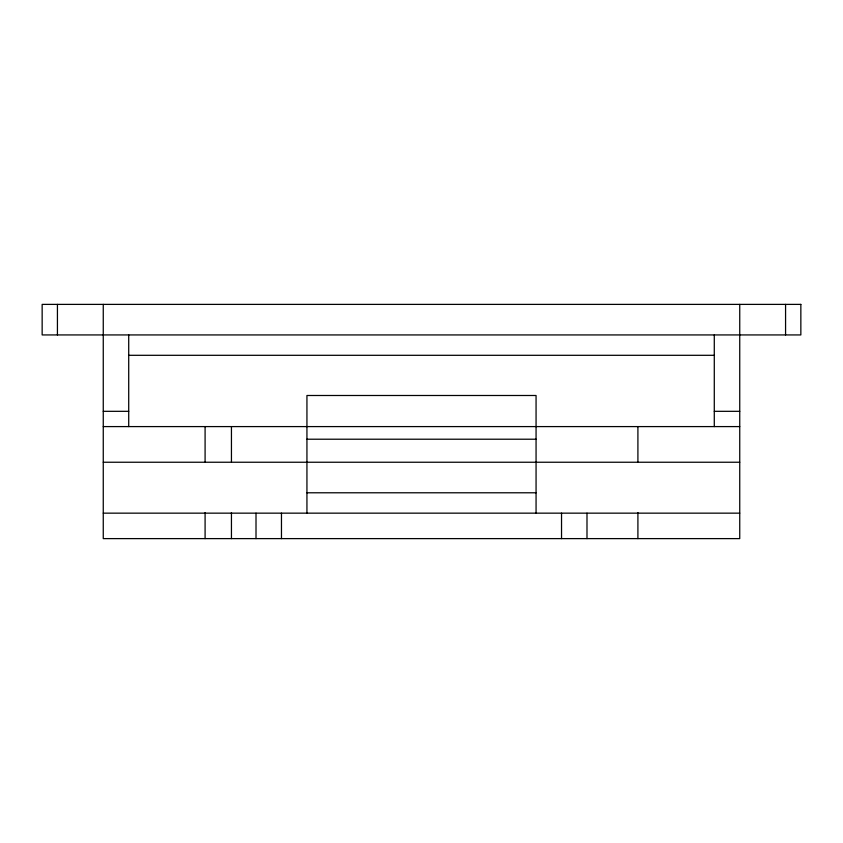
<?xml version="1.0" encoding="UTF-8"?>
<svg xmlns="http://www.w3.org/2000/svg" width="843" height="843" viewBox="0 0 843 843"><rect width="100%" height="100%" fill="white"/><g stroke="black" fill="none" stroke-linecap="round" stroke-linejoin="round"><path stroke-width="1.26" d="M128.716 355.303L714.284 355.303M103.257 411.321L128.716 411.321M714.284 411.321L739.743 411.321M103.257 426.59L739.743 426.59M306.936 439.214L536.064 439.214M103.257 462.238L739.743 462.238M306.936 492.786L536.064 492.786M103.257 513.155L739.743 513.155M785.571 304.386L785.571 334.934M739.743 304.386L739.743 538.614L103.257 538.614L103.257 304.386M714.284 334.934L714.284 426.59M637.909 426.59L637.909 461.764M637.909 512.565L637.909 538.614M586.991 513.155L586.991 538.614M561.533 513.155L561.533 538.614M536.064 513.155L536.064 395.493L306.936 395.493L306.936 513.155M281.467 513.155L281.467 538.614M256.009 513.155L256.009 538.614M231.446 426.59L231.446 461.764M231.446 512.565L231.446 538.614M205.091 426.59L205.091 461.764M205.091 512.565L205.091 538.614M128.716 334.934L128.716 426.59M57.429 304.386L57.429 334.934M800.85 304.386L42.15 304.386L42.15 334.934L800.85 334.934L800.85 304.386"/></g></svg>
